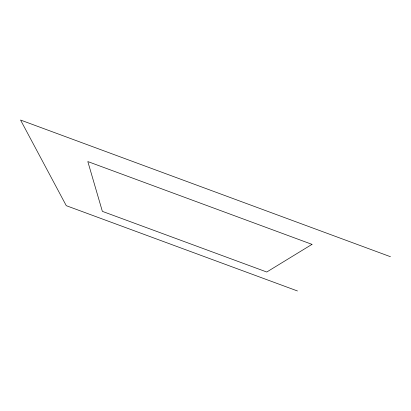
<?xml version="1.0" encoding="UTF-8"?>
<svg xmlns="http://www.w3.org/2000/svg" width="411" height="411" viewBox="0 0 411 411"><rect width="100%" height="100%" fill="white"/><g stroke="black" fill="none" stroke-linecap="round" stroke-linejoin="round"><path stroke-width="0.62" d="M390.45 256.711L20.55 120.038L66.269 205.68L297.446 290.962M312 244.36L266.76 272.015L102.365 211.362L87.82 161.564L312 244.36"/></g></svg>
